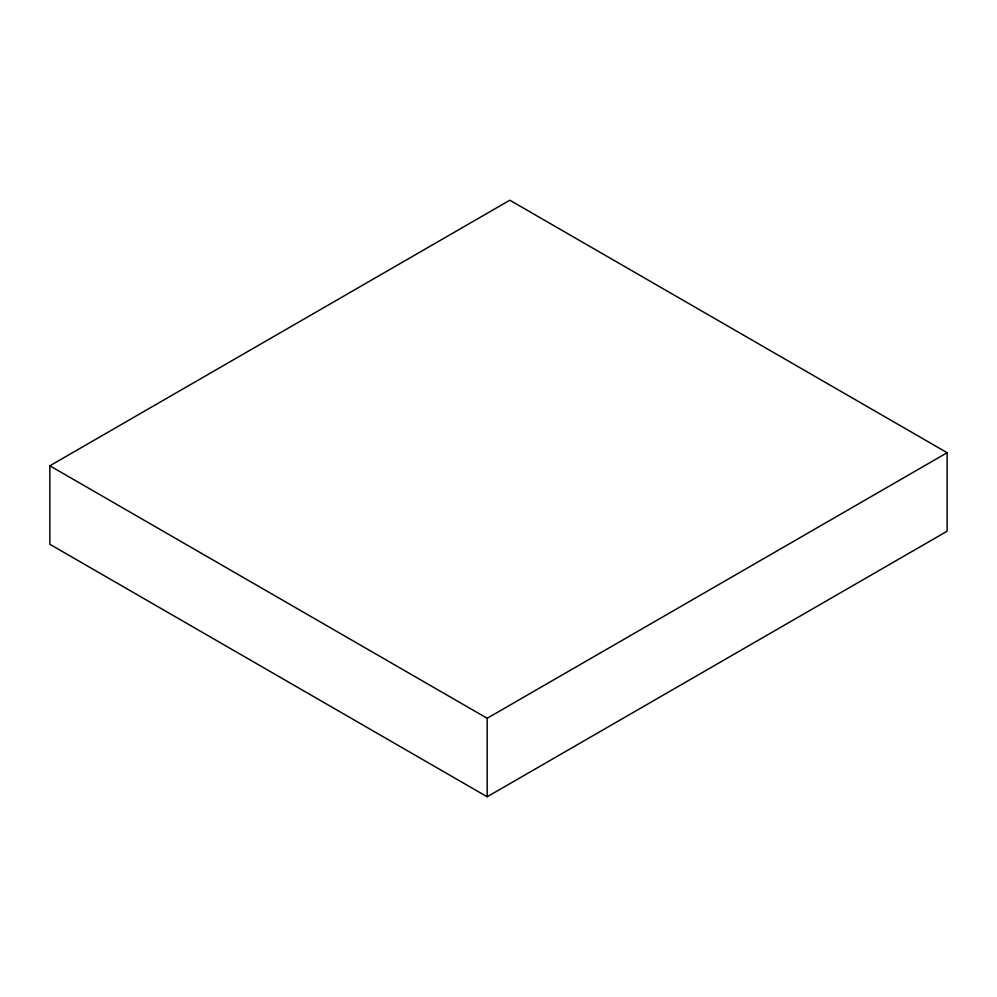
<?xml version="1.0" encoding="UTF-8"?>
<svg xmlns="http://www.w3.org/2000/svg" width="997" height="997" viewBox="0 0 997 997"><rect width="100%" height="100%" fill="white"/><g stroke="black" fill="none" stroke-linecap="round" stroke-linejoin="round"><path stroke-width="1.5" d="M49.85 465.798L509.828 200.223L947.15 452.713L947.15 531.202L487.172 796.777L49.85 544.287L49.85 465.798L487.172 718.276L947.15 452.713M487.172 718.276L487.172 796.777"/></g></svg>
